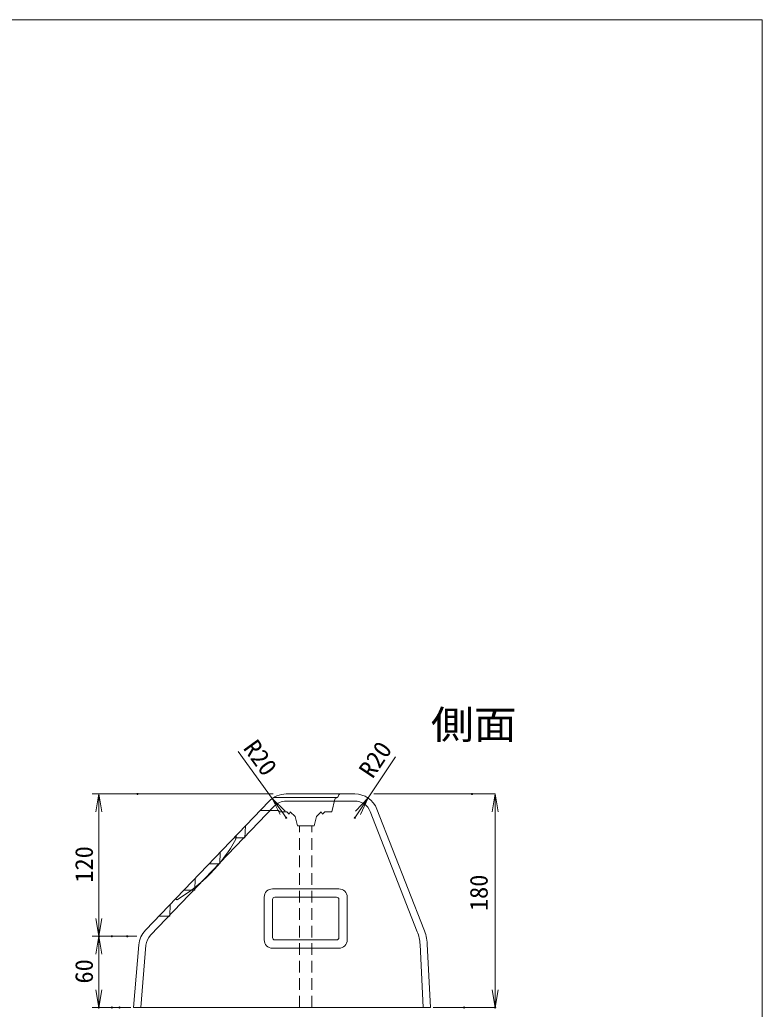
# Model space of a CAD drawing. Units: millimetres, scale not verified. Extents: x -43107 to 1122, y -805 to 4027.
# Drawn here: x 512 to 1122, y -2 to 811 of the extents above; entities that cross this region are included whole.
import ezdxf
from ezdxf.enums import TextEntityAlignment as Align

# ---------------------------------------------------------------- set-up
doc = ezdxf.new("R2010")
doc.units = ezdxf.units.MM
doc.header["$LTSCALE"] = 8
doc.linetypes.add('DASHED1', pattern=[1.8, 1.2, -0.6])
doc.layers.add('0-0', color=7, linetype='Continuous', lineweight=18)
doc.styles.add('ＭＳ ゴシック', font='')
doc.styles.get('ＭＳ ゴシック').set_extended_font_data('MS Gothic')

msp = doc.modelspace()

# ---------------------------------------------------------------- linework, layer by layer
at = {"layer": '0-0'}
for p, q in [((719.417, 171.492), (691.396, 210.216)), ((798.082, 171.891), (820.751, 205.701)), ((720.187, 175.194), (571.478, 175.194)), ((608.685, 175.194), (576.872, 175.194)), ((577.048, 175.194), (577.048, 160.569)), ((719.417, 171.492), (727.99, 159.644)), ((772.681, 172.269), (720.748, 172.269)), ((787.222, 175.194), (730.848, 175.194)), ((787.222, 175.194), (730.848, 175.194)), ((770.908, 170.792), (768.352, 160.569)), ((773.758, 173.861), (773.445, 172.923)), ((798.082, 171.891), (789.937, 159.743)), ((802.867, 175.194), (889.874, 175.194)), ((883.52, 175.194), (902.654, 175.194)), ((902.478, 175.194), (902.478, 160.569)), ((615.182, 63.182), (716.77, 169.186)), ((615.182, 63.182), (716.77, 169.186)), ((619.406, 59.135), (720.993, 165.139)), ((787.222, 169.344), (730.848, 169.344)), ((805.379, 162.806), (844.032, 64.117)), ((805.379, 162.806), (844.032, 64.117)), ((577.048, 160.569), (577.048, 72.819)), ((724.477, 161.544), (710.278, 161.544)), ((731.302, 160.569), (725.452, 160.569)), ((730.848, 155.694), (727.99, 159.644)), ((731.302, 160.569), (733.252, 158.619)), ((733.252, 158.619), (734.227, 160.569)), ((760.552, 158.619), (759.577, 160.569)), ((762.502, 160.569), (760.552, 158.619)), ((768.352, 160.569), (762.502, 160.569)), ((787.222, 155.694), (789.937, 159.743)), ((799.932, 160.672), (838.585, 61.984)), ((902.478, 160.569), (902.478, 14.319)), ((697.299, 148.869), (696.811, 139.119)), ((697.299, 148.869), (696.811, 139.119)), ((740.077, 148.869), (753.727, 148.869)), ((687.955, 139.119), (696.811, 139.119)), ((687.955, 139.119), (696.811, 139.119)), ((689.815, 141.06), (689.587, 138.004)), ((676.743, 127.419), (676.255, 117.669)), ((676.743, 127.419), (676.255, 117.669)), ((667.399, 117.669), (676.255, 117.669)), ((667.399, 117.669), (676.255, 117.669)), ((656.186, 105.969), (655.699, 96.219)), ((656.186, 105.969), (655.699, 96.219)), ((646.843, 96.219), (655.699, 96.219)), ((646.843, 96.219), (655.699, 96.219)), ((712.777, 55.269), (712.777, 90.369)), ((774.202, 97.194), (719.602, 97.194)), ((772.252, 90.369), (721.552, 90.369)), ((781.027, 55.269), (781.027, 90.369)), ((577.048, 72.819), (577.048, 87.444)), ((635.63, 84.519), (635.143, 74.769)), ((635.63, 84.519), (635.143, 74.769)), ((639.855, 88.928), (641.218, 88.236)), ((719.602, 57.219), (719.602, 88.419)), ((774.202, 57.219), (774.202, 88.419)), ((626.286, 74.769), (635.143, 74.769)), ((626.286, 74.769), (635.143, 74.769)), ((577.048, 58.194), (577.048, 72.819)), ((577.048, 58.194), (577.048, 72.819)), ((608.062, 58.194), (571.478, 58.194)), ((608.062, 58.194), (571.478, 58.194)), ((600.232, 58.194), (576.872, 58.194)), ((587.553, 58.194), (576.872, 58.194)), ((577.048, 58.194), (577.048, 43.569)), ((609.828, 51.31), (605.527, -0.306)), ((609.828, 51.31), (605.527, -0.306)), ((615.658, 50.824), (611.397, -0.306)), ((772.252, 55.269), (721.552, 55.269)), ((840.827, 51.549), (843.42, -0.306)), ((846.67, 51.842), (849.277, -0.306)), ((846.67, 51.842), (849.277, -0.306)), ((577.048, 43.569), (577.048, 28.944)), ((774.202, 48.444), (719.602, 48.444)), ((577.048, 28.944), (577.048, 14.319)), ((577.048, -0.306), (577.048, 14.319)), ((577.048, -0.306), (577.048, 14.319)), ((902.478, -0.306), (902.478, 14.319)), ((603.187, -0.306), (571.478, -0.306)), ((593.893, -0.306), (576.872, -0.306)), ((587.553, -0.306), (576.872, -0.306)), ((849.277, -0.306), (605.527, -0.306)), ((851.617, -0.306), (889.874, -0.306)), ((877.181, -0.306), (902.654, -0.306))]:
    msp.add_line(p, q, dxfattribs=at)
at = {"layer": '0-0', "linetype": 'DASHED1'}
for p, q in [((741.794, -0.306), (741.794, 148.869)), ((752.021, -0.306), (752.021, 148.869))]:
    msp.add_line(p, q, dxfattribs=at)
at = {"layer": '0-0'}
msp.add_lwpolyline([(-1182.106, -804.519), (1121.894, -804.519), (1121.894, 811.481), (-1182.106, 811.481)], close=True, dxfattribs=at)
for points in [[(574.61, 160.569), (577.048, 175.194), (579.485, 160.569)], [(726.016, 158.215), (719.417, 171.492), (729.965, 161.073)], [(787.913, 161.101), (798.082, 171.891), (791.962, 158.386)], [(900.041, 160.569), (902.478, 175.194), (904.916, 160.569)], [(724.477, 161.544), (725.452, 160.569), (731.302, 160.569)], [(740.077, 148.869), (738.127, 156.669), (734.227, 160.569)], [(753.727, 148.869), (755.677, 156.669), (759.577, 160.569)], [(579.485, 72.819), (577.048, 58.194), (574.61, 72.819)], [(579.485, 72.819), (577.048, 58.194), (574.61, 72.819)], [(574.61, 43.569), (577.048, 58.194), (579.485, 43.569)], [(579.485, 14.319), (577.048, -0.306), (574.61, 14.319)], [(579.485, 14.319), (577.048, -0.306), (574.61, 14.319)], [(904.916, 14.319), (902.478, -0.306), (900.041, 14.319)]]:
    msp.add_lwpolyline(points, dxfattribs=at)
for centre in [(608.746, 175.194), (719.417, 171.492), (798.082, 171.891), (883.459, 175.194), (730.848, 155.694), (787.222, 155.694), (577.048, 58.194), (577.048, 58.194), (587.614, 58.194), (600.293, 58.194), (577.048, -0.306), (577.048, -0.306), (587.614, -0.306), (593.953, -0.306), (877.12, -0.306), (902.478, -0.306)]:
    msp.add_circle(centre, 0.487, dxfattribs=at)
for centre, radius, start, end in [((730.848, 155.694), 19.5, 90, 136.21887), ((730.848, 155.694), 19.5, 90, 136.21887), ((772.8, 170.319), 1.95, 95.48768, 165.96376), ((772.52, 173.231), 0.975, 275.48768, 341.56505), ((775.608, 173.244), 1.95, 90, 161.56505), ((787.222, 155.694), 19.5, 21.38862, 90), ((787.222, 155.694), 19.5, 21.38862, 90), ((730.848, 155.694), 13.65, 90, 136.21887), ((787.222, 155.694), 13.65, 21.38863, 89.99999), ((710.278, 159.594), 1.95, 90, 136.21887), ((572.541, 203.372), 134.062, 300.81532, 330.81748), ((719.602, 90.369), 6.825, 90, 180), ((721.552, 88.419), 1.95, 90, 180), ((772.252, 88.419), 1.95, 0, 90), ((774.202, 90.369), 6.825, 0, 90), ((629.261, 49.69), 19.5, 136.21887, 175.23636), ((629.261, 49.69), 19.5, 136.21887, 175.23636), ((629.261, 49.69), 13.65, 136.21887, 175.23636), ((721.552, 57.219), 1.95, 180, 270), ((772.252, 57.219), 1.95, 270, 0), ((807.718, 49.894), 33.15, 2.8624, 21.38862), ((807.718, 49.894), 39, 2.8624, 21.38862), ((807.718, 49.894), 39, 2.8624, 21.38862), ((719.602, 55.269), 6.825, 180, 270), ((774.202, 55.269), 6.825, 270, 0)]:
    msp.add_arc(centre, radius, start, end, dxfattribs=at)

# ---------------------------------------------------------------- texts
at = {"layer": '0-0', "style": 'ＭＳ ゴシック', "width": 1.1}
msp.add_text('側面', height=23.46, dxfattribs=at).set_placement((849.747, 213.382), align=Align.BOTTOM_LEFT)
at = {"layer": '0-0', "color": 4, "style": 'ＭＳ ゴシック'}
for s, rotation, p in [('R20', 305.89, (691.396, 210.216)), ('R20', 56.159, (805.461, 184.608)), ('120', 90, (576.483, 102.332)), ('180', 90, (900.786, 78.978)), ('60', 90, (576.483, 19.404))]:
    msp.add_text(s, height=14.66, rotation=rotation, dxfattribs=at).set_placement(p, align=Align.BOTTOM_LEFT)

doc.saveas('drawing.dxf')
